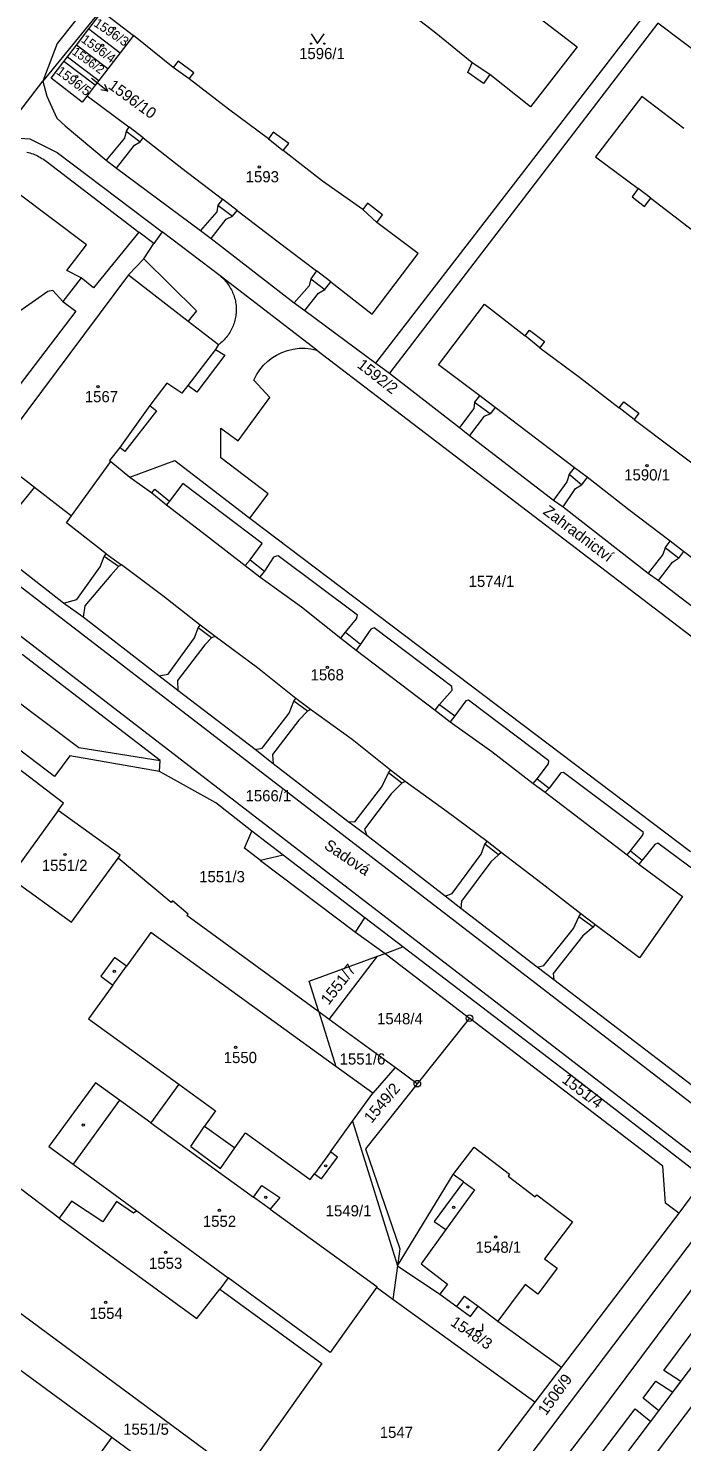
# Model space of a CAD drawing. Extents: x -784124 to -780570, y -980818 to -976926.
# Drawn here: x -782164.6 to -782065, y -978999.4 to -978784.2 of the extents above; entities that cross this region are included whole.
import ezdxf
from ezdxf.enums import TextEntityAlignment as Align

# ---------------------------------------------------------------- set-up
doc = ezdxf.new("R2010")
doc.units = 0
doc.header["$LTSCALE"] = 3.138375
doc.header["$MEASUREMENT"] = 0
doc.linetypes.add('0_051C', pattern=[0])
for name, color, linetype in [('1008', 1, 'CONTINUOUS'), ('1029', 1, 'CONTINUOUS'), ('105', 1, 'CONTINUOUS'), ('18', 1, 'CONTINUOUS'), ('21800', 1, 'CONTINUOUS'), ('21900', 1, 'CONTINUOUS'), ('21999', 1, 'CONTINUOUS'), ('23700', 1, 'CONTINUOUS'), ('314', 1, 'CONTINUOUS'), ('319', 1, 'CONTINUOUS'), ('402', 1, 'CONTINUOUS'), ('404', 1, 'CONTINUOUS')]:
    doc.layers.add(name, color=color, linetype=linetype)

# ---------------------------------------------------------------- blocks, each defined once
blk = doc.blocks.new('4_02$0')
at = {"layer": '404', "color": 255, "linetype": 'Continuous'}
blk.add_circle((-0.01, 0), 0.175, dxfattribs=at)
blk = doc.blocks.new('1029$1')
at = {"layer": '1029', "color": 6, "linetype": 'Continuous'}
for p, q in [((0, 3), (-0.5, 2)), ((0, 0), (0, 3)), ((0, 3), (0.5, 2))]:
    blk.add_line(p, q, dxfattribs=at)
blk = doc.blocks.new('3_19$9')
at = {"layer": '319', "color": 255, "linetype": 'Continuous'}
for p, q in [((-1, 0), (0, 0)), ((0, 0), (0, 1))]:
    blk.add_line(p, q, dxfattribs=at)
blk = doc.blocks.new('3_14$2')
at = {"layer": '314', "color": 255, "linetype": 'Continuous'}
blk.add_lwpolyline([(-1, 1.5), (0, 0), (1, 1.5)], dxfattribs=at)
for centre in [(-1, 0), (1, 0)]:
    blk.add_circle(centre, 0.1, dxfattribs=at)
blk = doc.blocks.new('1_05$19')
at = {"layer": '105', "color": 3, "linetype": 'Continuous'}
for radius in [0.5, 0.0303]:
    blk.add_circle((0, 0), radius, dxfattribs=at)

msp = doc.modelspace()

# ---------------------------------------------------------------- linework, layer by layer
at = {"layer": '1029', "color": 255, "linetype": 'Continuous'}
msp.add_line((-782155, -978791.74), (-782154.86, -978791.85), dxfattribs=at)
at = {"layer": '21800', "color": 255, "linetype": 'Continuous'}
for p, q in [((-782145.8, -978768.28), (-782160.26, -978786.5)), ((-782160.26, -978786.5), (-782162.4, -978792.2)), ((-782094.45, -978791.21), (-782097.15, -978789.4)), ((-782140.17, -978791.86), (-782142.58, -978790.12)), ((-782149.73, -978799.81), (-782150.02, -978800.89)), ((-782147.14, -978800.83), (-782149.36, -978799.12)), ((-782150.02, -978800.89), (-782152.78, -978804.21)), ((-782151.24, -978805.42), (-782148.49, -978801.92)), ((-782148.49, -978801.92), (-782147.62, -978801.44)), ((-782128.1, -978800.95), (-782125.9, -978802.74)), ((-782161.73, -978804.52), (-782147.82, -978815.14)), ((-782070, -978809.99), (-782071.9, -978808.51)), ((-782155.77, -978817.08), (-782166.23, -978809.25)), ((-782135.79, -978811.04), (-782135.98, -978812.09)), ((-782132.88, -978811.85), (-782135.1, -978810.16)), ((-782135.98, -978812.09), (-782138.43, -978814.89)), ((-782136.84, -978816.13), (-782134.53, -978813.19)), ((-782134.53, -978813.19), (-782133.6, -978812.72)), ((-782113.77, -978811.73), (-782111.62, -978813.68)), ((-782158.77, -978821), (-782155.77, -978817.08)), ((-782147.08, -978819.23), (-782145.56, -978816.86)), ((-782149.41, -978821.66), (-782147.08, -978819.23)), ((-782147.08, -978819.23), (-782139.08, -978827.1)), ((-782149.41, -978821.66), (-782169.91, -978849.13)), ((-782156.57, -978822.12), (-782158.77, -978821)), ((-782149.41, -978821.66), (-782140.32, -978828.69)), ((-782118.63, -978822.71), (-782120.83, -978821.04)), ((-782161.64, -978824.19), (-782182.84, -978838.94)), ((-782160.9, -978824.03), (-782161.64, -978824.19)), ((-782159.36, -978825.71), (-782160.9, -978824.03)), ((-782121.93, -978823.32), (-782124.2, -978825.88)), ((-782121.69, -978822.24), (-782121.93, -978823.32)), ((-782120.51, -978824.44), (-782119.53, -978823.87)), ((-782122.6, -978827.09), (-782120.51, -978824.44)), ((-782139.08, -978827.1), (-782140.32, -978828.69)), ((-782140.32, -978828.69), (-782135.69, -978832.26)), ((-782135.69, -978832.26), (-782136.15, -978833)), ((-782086.86, -978832.76), (-782089.07, -978830.92)), ((-782136.15, -978833), (-782140.38, -978838.46)), ((-782134.77, -978833.84), (-782139.02, -978839.51)), ((-782136.15, -978833), (-782134.77, -978833.84)), ((-782111.81, -978835.06), (-782109.73, -978836.59)), ((-782143.57, -978838.14), (-782146.15, -978841.5)), ((-782141.27, -978839.64), (-782143.57, -978838.14)), ((-782140.38, -978838.46), (-782141.27, -978839.64)), ((-782139.02, -978839.51), (-782140.38, -978838.46)), ((-782146.15, -978841.5), (-782150.73, -978847.9)), ((-782146.15, -978841.5), (-782145.14, -978842.32)), ((-782096.78, -978841.05), (-782096.88, -978841.98)), ((-782093.66, -978841.81), (-782095.99, -978840.02)), ((-782145.14, -978842.32), (-782149.93, -978848.52)), ((-782096.88, -978841.98), (-782099.07, -978844.87)), ((-782095.35, -978843.13), (-782097.57, -978846.06)), ((-782095.35, -978843.13), (-782094.4, -978842.8)), ((-782072.54, -978843.62), (-782074.81, -978841.87)), ((-782150.73, -978847.9), (-782152.26, -978849.89)), ((-782149.93, -978848.52), (-782150.73, -978847.9)), ((-782152.26, -978849.89), (-782152.09, -978850.03)), ((-782082.4, -978852.02), (-782082.75, -978853.12)), ((-782079.65, -978852.4), (-782081.61, -978850.98)), ((-782141.14, -978853.37), (-782143.14, -978856.08)), ((-782129.07, -978862.48), (-782141.14, -978853.37)), ((-782082.75, -978853.12), (-782084.77, -978855.9)), ((-782083.34, -978856.92), (-782081.44, -978854.14)), ((-782081.44, -978854.14), (-782080.55, -978853.59)), ((-782145.83, -978854.8), (-782143.61, -978856.62)), ((-782130.93, -978858.67), (-782063.98, -978909.32)), ((-782130.88, -978864.99), (-782129.07, -978862.48)), ((-782065.01, -978863.69), (-782067.03, -978862.15)), ((-782061.43, -978949.45), (-782172.17, -978864.2)), ((-782153.68, -978866.04), (-782153.07, -978864.45)), ((-782152.78, -978864.05), (-782150.45, -978865.74)), ((-782127.34, -978864.55), (-782128.72, -978866.7)), ((-782126.91, -978864.43), (-782127.34, -978864.55)), ((-782126.65, -978864.37), (-782126.91, -978864.43)), ((-782114.58, -978873.4), (-782126.65, -978864.37)), ((-782068.15, -978864.19), (-782070.4, -978866.99)), ((-782067.82, -978863.18), (-782068.15, -978864.19)), ((-782066.68, -978865.31), (-782065.79, -978864.73)), ((-782157.26, -978871.02), (-782153.68, -978866.04)), ((-782152.1, -978867.31), (-782156.03, -978871.99)), ((-782150.93, -978866), (-782152.1, -978867.31)), ((-782131.66, -978865.82), (-782129.41, -978867.58)), ((-782068.82, -978868.13), (-782066.68, -978865.31)), ((-782176.05, -978868.7), (-782060.72, -978957.48)), ((-782159.27, -978871.56), (-782157.26, -978871.02)), ((-782156.03, -978871.99), (-782156.29, -978873.68)), ((-782114.71, -978873.94), (-782114.58, -978873.4)), ((-782139.36, -978876.83), (-782138.8, -978875.31)), ((-782136.23, -978876.66), (-782138.49, -978874.91)), ((-782116.41, -978875.99), (-782114.71, -978873.94)), ((-782112.56, -978875.53), (-782114.14, -978877.8)), ((-782112.07, -978875.33), (-782112.56, -978875.53)), ((-782100.25, -978884.24), (-782112.07, -978875.33)), ((-782143.34, -978882.38), (-782139.36, -978876.83)), ((-782137.81, -978877.89), (-782141.97, -978883.31)), ((-782136.79, -978876.85), (-782137.81, -978877.89)), ((-782117.11, -978876.87), (-782114.78, -978878.71)), ((-782144.76, -978882.62), (-782143.34, -978882.38)), ((-782141.97, -978883.31), (-782141.87, -978884.87)), ((-782100.21, -978884.8), (-782100.25, -978884.24)), ((-782166.99, -978885.98), (-782156.97, -978893.5)), ((-782124.98, -978888.27), (-782124.24, -978886.46)), ((-782121.72, -978887.73), (-782123.94, -978886.06)), ((-782102.11, -978886.97), (-782100.21, -978884.8)), ((-782098.13, -978886.41), (-782099.81, -978888.72)), ((-782097.7, -978886.34), (-782098.13, -978886.41)), ((-782085.51, -978895.52), (-782097.7, -978886.34)), ((-782129.08, -978893.59), (-782124.98, -978888.27)), ((-782122.17, -978888.01), (-782123.5, -978889.34)), ((-782102.79, -978887.86), (-782100.49, -978889.61)), ((-782160.66, -978897.91), (-782170.65, -978890.31)), ((-782123.5, -978889.34), (-782127.48, -978894.6)), ((-782158.3, -978894.8), (-782160.66, -978897.91)), ((-782144.68, -978897.16), (-782158.3, -978894.8)), ((-782156.97, -978893.5), (-782144.59, -978895.51)), ((-782130.16, -978893.83), (-782129.08, -978893.59)), ((-782127.48, -978894.6), (-782127.39, -978895.98)), ((-782110.88, -978899.51), (-782109.87, -978897.37)), ((-782107.33, -978898.68), (-782109.57, -978896.97)), ((-782087.26, -978898.28), (-782085.55, -978896.01)), ((-782085.55, -978896.01), (-782085.51, -978895.52)), ((-782083.68, -978897.36), (-782085.42, -978899.71)), ((-782083.26, -978897.3), (-782083.68, -978897.36)), ((-782071.1, -978906.45), (-782083.26, -978897.3)), ((-782114.97, -978904.8), (-782110.88, -978899.51)), ((-782107.84, -978898.92), (-782109.44, -978900.58)), ((-782087.9, -978899), (-782086.06, -978900.3)), ((-782109.44, -978900.58), (-782113.53, -978905.92)), ((-782116.07, -978904.79), (-782114.97, -978904.8)), ((-782113.53, -978905.92), (-782113.17, -978906.89)), ((-782131.78, -978908.83), (-782130.64, -978906.25)), ((-782092.73, -978909.5), (-782094.89, -978907.83)), ((-782073.1, -978909.21), (-782071.26, -978906.88)), ((-782071.26, -978906.88), (-782071.1, -978906.45)), ((-782068.91, -978908.06), (-782069.39, -978908.24)), ((-782063.03, -978912.41), (-782068.91, -978908.06)), ((-782129.31, -978910.7), (-782131.78, -978908.83)), ((-782125.88, -978909.9), (-782129.31, -978910.7)), ((-782100.18, -978915.72), (-782095.79, -978909.74)), ((-782095.79, -978909.74), (-782095.2, -978908.23)), ((-782093.14, -978909.81), (-782094.32, -978910.91)), ((-782073.59, -978909.81), (-782071.82, -978911.24)), ((-782069.39, -978908.24), (-782071.33, -978910.64)), ((-782129.31, -978910.7), (-782114.89, -978921.61)), ((-782094.32, -978910.91), (-782098.79, -978916.9)), ((-782101.28, -978916.1), (-782100.18, -978915.72)), ((-782098.79, -978916.9), (-782098.89, -978918.01)), ((-782078.5, -978920.41), (-782080.62, -978918.82)), ((-782114.89, -978921.61), (-782113.46, -978919.41)), ((-782086.28, -978926.67), (-782081.76, -978921.01)), ((-782081.76, -978921.01), (-782080.93, -978919.24)), ((-782078.78, -978920.85), (-782080.32, -978922.13)), ((-782114.89, -978921.61), (-782110.38, -978924.82)), ((-782080.32, -978922.13), (-782084.84, -978927.9)), ((-782151.78, -978929.64), (-782149.68, -978926.75)), ((-782087.29, -978926.9), (-782086.28, -978926.67)), ((-782084.84, -978927.9), (-782084.72, -978928.82)), ((-782150.75, -978947.12), (-782157.79, -978956.84)), ((-782139.93, -978954.2), (-782137.85, -978951.09)), ((-782139.93, -978954.2), (-782135.39, -978957.5)), ((-782135.39, -978957.5), (-782133.24, -978954.36)), ((-782118.71, -978954.99), (-782121.13, -978958.31)), ((-782100.04, -978958.44), (-782096.86, -978954.26)), ((-782096.86, -978954.26), (-782091.45, -978958.39)), ((-782108.51, -978972.33), (-782100.04, -978958.44)), ((-782098.48, -978959.56), (-782102.92, -978965.59)), ((-782098.48, -978959.56), (-782100.04, -978958.44)), ((-782098.48, -978959.56), (-782096.81, -978960.76)), ((-782091.45, -978958.39), (-782091.7, -978958.71)), ((-782091.7, -978958.71), (-782087.56, -978961.85)), ((-782127.88, -978963.7), (-782130.4, -978961.87)), ((-782096.81, -978960.76), (-782101.16, -978966.8)), ((-782087.56, -978961.85), (-782087.32, -978961.52)), ((-782087.32, -978961.52), (-782081.92, -978965.62)), ((-782102.92, -978965.59), (-782101.16, -978966.8)), ((-782081.92, -978965.62), (-782086.16, -978971.27)), ((-782101.16, -978966.8), (-782104.91, -978972.02)), ((-782104.91, -978972.02), (-782100.88, -978975.09)), ((-782084.25, -978972.7), (-782087.18, -978976.61)), ((-782086.16, -978971.27), (-782084.25, -978972.7)), ((-782100.88, -978975.09), (-782102.05, -978976.63)), ((-782099.47, -978978.52), (-782098.33, -978976.96)), ((-782098.33, -978976.96), (-782096.25, -978978.48)), ((-782089.09, -978975.18), (-782093.27, -978980.75)), ((-782087.18, -978976.61), (-782089.09, -978975.18))]:
    msp.add_line(p, q, dxfattribs=at)
for points in [[(-782164.864, -978802.976), (-782164.62, -978803.039), (-782164.379, -978803.11), (-782164.14, -978803.188), (-782163.903, -978803.274), (-782163.669, -978803.367), (-782163.439, -978803.467), (-782163.211, -978803.575), (-782162.987, -978803.689), (-782162.767, -978803.811), (-782162.551, -978803.94), (-782162.339, -978804.075), (-782162.131, -978804.217), (-782161.928, -978804.365), (-782161.73, -978804.52)], [(-782135.47, -978821.81), (-782135.296, -978821.956), (-782135.127, -978822.108), (-782134.963, -978822.266), (-782134.805, -978822.429), (-782134.652, -978822.598), (-782134.505, -978822.771), (-782134.365, -978822.95), (-782134.23, -978823.134), (-782134.102, -978823.322), (-782133.981, -978823.514), (-782133.866, -978823.71), (-782133.758, -978823.91), (-782133.657, -978824.114), (-782133.563, -978824.321), (-782133.476, -978824.531), (-782133.397, -978824.744), (-782133.324, -978824.96), (-782133.26, -978825.178), (-782133.203, -978825.398), (-782133.153, -978825.62), (-782133.111, -978825.843), (-782133.077, -978826.068), (-782133.051, -978826.294), (-782133.032, -978826.521), (-782133.021, -978826.748), (-782133.018, -978826.975), (-782133.023, -978827.203), (-782133.035, -978827.43), (-782133.056, -978827.656), (-782133.084, -978827.882), (-782133.12, -978828.106), (-782133.163, -978828.329), (-782133.215, -978828.551), (-782133.274, -978828.771), (-782133.34, -978828.988), (-782133.414, -978829.203), (-782133.495, -978829.416), (-782133.583, -978829.625), (-782133.679, -978829.832), (-782133.782, -978830.034), (-782133.891, -978830.234), (-782134.007, -978830.429), (-782134.13, -978830.62), (-782134.26, -978830.807), (-782134.396, -978830.99), (-782134.538, -978831.167), (-782134.686, -978831.34), (-782134.84, -978831.507), (-782134.999, -978831.669), (-782135.164, -978831.826), (-782135.334, -978831.977), (-782135.51, -978832.121), (-782135.69, -978832.26)]]:
    msp.add_lwpolyline(points, dxfattribs=at)
at = {"layer": '21900', "color": 3, "linetype": 'Continuous'}
for p, q in [((-782144.06, -978769.71), (-782162.4, -978792.2)), ((-782157.29, -978786.71), (-782155.42, -978784.27)), ((-782155.42, -978784.27), (-782150.68, -978787.9)), ((-782148.65, -978785.25), (-782150.68, -978787.9)), ((-782158.65, -978788.49), (-782157.29, -978786.71)), ((-782152.56, -978790.34), (-782157.29, -978786.71)), ((-782159.2, -978789.2), (-782158.65, -978788.49)), ((-782154.46, -978792.83), (-782159.2, -978789.2)), ((-782158.65, -978788.49), (-782153.92, -978792.12)), ((-782152.56, -978790.34), (-782153.92, -978792.12)), ((-782168.89, -978800.69), (-782162.4, -978792.2)), ((-782154.46, -978792.83), (-782155.67, -978794.41)), ((-782153.92, -978792.12), (-782154.46, -978792.83)), ((-782120.78, -978833.08), (-782054.78, -978883.52)), ((-782163.69, -978853.94), (-782158.04, -978858.31)), ((-782118.9, -978934.85), (-782111.55, -978925.25)), ((-782111.55, -978925.25), (-782110.38, -978924.82)), ((-782110.38, -978924.82), (-782107.67, -978923.83)), ((-782110.38, -978924.82), (-782097.56, -978934.65)), ((-782118.9, -978934.85), (-782120.47, -978933.71)), ((-782108.84, -978942.19), (-782118.9, -978934.85)), ((-782097.56, -978934.65), (-782105.49, -978944.63)), ((-782112.27, -978946.09), (-782117.89, -978942.01)), ((-782108.84, -978942.19), (-782112.27, -978946.09)), ((-782105.49, -978944.63), (-782108.84, -978942.19)), ((-782115.33, -978950.31), (-782112.27, -978946.09)), ((-782062.61, -978960.04), (-782065.75, -978964.33)), ((-782148.14, -978963.96), (-782134.23, -978974.15)), ((-782132.22, -979004.39), (-782184.53, -978965.78)), ((-782065.75, -978964.33), (-782083.59, -978987.74)), ((-782108.51, -978972.33), (-782109.2, -978977.42)), ((-782134.23, -978974.15), (-782135.5, -978975.87)), ((-782109.2, -978977.42), (-782111.7, -978975.61)), ((-782087.61, -978993.07), (-782109.2, -978977.42)), ((-782174.24, -978981.98), (-782151.91, -978998.39)), ((-782083.59, -978987.74), (-782087.61, -978993.07)), ((-782087.61, -978993.07), (-782109.47, -979021.88)), ((-782063.51, -978993.3), (-782070.13, -979002.09)), ((-782151.91, -978998.39), (-782157.85, -979006.47))]:
    msp.add_line(p, q, dxfattribs=at)
for points in [[(-782086.85, -978780.92), (-782087.69, -978782.03), (-782081.21, -978786.97), (-782088.28, -978796.08), (-782094.45, -978791.21), (-782095.43, -978792.56), (-782097.79, -978790.86), (-782097.15, -978789.4), (-782102.66, -978784.9), (-782108.7, -978780.24), (-782109.62, -978781.34), (-782111.84, -978779.56), (-782110.91, -978778.39), (-782116.98, -978773.92), (-782123.04, -978769.28), (-782123.93, -978770.48), (-782126.2, -978768.8), (-782125.33, -978767.59), (-782131.57, -978762.95)], [(-782111.81, -978835.06), (-782070.93, -978782.15), (-782081.67, -978774.03)], [(-782155.42, -978784.27), (-782153.39, -978781.62), (-782148.65, -978785.25)], [(-782058.45, -978791.28), (-782068.93, -978783.37), (-782109.73, -978836.59)], [(-782155.67, -978794.41), (-782149.36, -978799.12), (-782149.73, -978799.81), (-782147.62, -978801.44), (-782147.14, -978800.83), (-782141.31, -978805.41), (-782135.1, -978810.16), (-782135.79, -978811.04), (-782133.6, -978812.72), (-782132.88, -978811.85), (-782126.83, -978816.49), (-782120.83, -978821.04), (-782121.69, -978822.24), (-782119.53, -978823.87), (-782118.63, -978822.71), (-782112.36, -978827.64), (-782105.35, -978818.38), (-782111.62, -978813.68), (-782110.78, -978812.5), (-782113.04, -978810.77), (-782113.77, -978811.73), (-782119.88, -978807.4), (-782125.9, -978802.74), (-782125.02, -978801.68), (-782127.41, -978799.97), (-782128.1, -978800.95), (-782134.2, -978796.47), (-782140.17, -978791.86), (-782139.48, -978790.96), (-782141.86, -978789.16), (-782142.58, -978790.12), (-782148.65, -978785.25)], [(-782155.67, -978794.41), (-782156.42, -978795.38), (-782161.15, -978791.75), (-782159.2, -978789.2)], [(-782150.68, -978787.9), (-782152.16, -978789.88), (-782152.56, -978790.34)], [(-782162.4, -978792.2), (-782161.82, -978794.46), (-782160.27, -978797.83), (-782159.04, -978798.97), (-782152.78, -978804.21), (-782151.24, -978805.42), (-782138.43, -978814.89), (-782136.84, -978816.13), (-782124.2, -978825.88), (-782122.6, -978827.09), (-782111.81, -978835.06)], [(-782064.98, -978799.42), (-782071.38, -978794.53), (-782078.41, -978803.73), (-782071.9, -978808.51), (-782072.85, -978809.81), (-782070.97, -978811.26), (-782070, -978809.99), (-782063.68, -978814.85)], [(-782168.89, -978800.69), (-782164.4, -978800.95), (-782160.22, -978803.03), (-782144.28, -978815.09)], [(-782144.28, -978815.09), (-782145.56, -978816.86), (-782147.82, -978815.14), (-782154.73, -978823.6), (-782156.57, -978822.12), (-782159.36, -978825.71), (-782157.41, -978827.16), (-782173.74, -978848.49), (-782171.08, -978850.6), (-782169.91, -978849.13), (-782163.69, -978853.94)], [(-782120.78, -978833.08), (-782135.47, -978821.81), (-782144.28, -978815.09)], [(-782073.31, -978857.37), (-782079.65, -978852.4), (-782080.55, -978853.59), (-782082.4, -978852.02), (-782081.61, -978850.98), (-782093.66, -978841.81), (-782094.4, -978842.8), (-782096.78, -978841.05), (-782095.99, -978840.02), (-782102.27, -978835.33), (-782095.26, -978826.12), (-782089.07, -978830.92), (-782088.41, -978830.07), (-782086.13, -978831.8), (-782086.86, -978832.76), (-782080.83, -978837.23), (-782074.81, -978841.87), (-782074.1, -978840.94), (-782071.82, -978842.66), (-782072.54, -978843.62), (-782066.39, -978848.28), (-782060.28, -978852.87)], [(-782130.35, -978837.66), (-782129.941, -978836.856), (-782129.445, -978836.101), (-782128.868, -978835.407), (-782128.219, -978834.78), (-782127.504, -978834.229), (-782126.896, -978833.851), (-782126.086, -978833.452), (-782125.237, -978833.145), (-782124.36, -978832.934), (-782123.464, -978832.821), (-782122.562, -978832.808), (-782121.663, -978832.895), (-782120.78, -978833.08)], [(-782109.73, -978836.59), (-782099.07, -978844.87), (-782097.57, -978846.06), (-782084.77, -978855.9), (-782083.34, -978856.92), (-782070.4, -978866.99), (-782068.82, -978868.13), (-782056.11, -978877.86), (-782054.6, -978879), (-782050.4, -978881.95)], [(-782149.2, -978852.39), (-782142.37, -978849.9), (-782130.93, -978858.67), (-782128.17, -978854.92), (-782135.35, -978849.49), (-782135.36, -978844.95), (-782132.73, -978846.91), (-782127.9, -978840.32), (-782130.35, -978837.66)], [(-782158.04, -978858.31), (-782152.09, -978850.03), (-782149.2, -978852.39)], [(-782149.2, -978852.39), (-782145.83, -978854.8), (-782145.39, -978854.26), (-782143.14, -978856.08), (-782143.61, -978856.62), (-782137.56, -978861.26), (-782131.66, -978865.82), (-782130.88, -978864.99), (-782128.72, -978866.7), (-782129.41, -978867.58), (-782123.11, -978872.15), (-782117.11, -978876.87), (-782116.41, -978875.99), (-782114.14, -978877.8), (-782114.78, -978878.71), (-782102.79, -978887.86), (-782102.11, -978886.97), (-782099.81, -978888.72), (-782100.49, -978889.61), (-782094.17, -978894.11), (-782087.9, -978899), (-782087.26, -978898.28), (-782085.42, -978899.71), (-782086.06, -978900.3), (-782073.59, -978909.81), (-782073.1, -978909.21), (-782071.33, -978910.64), (-782071.82, -978911.24), (-782065.2, -978916.17), (-782071.73, -978925.47), (-782078.5, -978920.41), (-782078.78, -978920.85), (-782080.93, -978919.24), (-782080.62, -978918.82), (-782086.53, -978914.24), (-782092.73, -978909.5), (-782093.14, -978909.81), (-782095.2, -978908.23), (-782094.89, -978907.83), (-782100.96, -978903.28), (-782107.33, -978898.68), (-782107.84, -978898.92), (-782109.87, -978897.37), (-782109.57, -978896.97), (-782115.4, -978892.31), (-782121.72, -978887.73), (-782122.17, -978888.01), (-782124.24, -978886.46), (-782123.94, -978886.06), (-782129.8, -978881.38), (-782136.23, -978876.66), (-782136.79, -978876.85), (-782138.8, -978875.31), (-782138.49, -978874.91), (-782144.19, -978870.46), (-782150.45, -978865.74), (-782150.93, -978866), (-782153.07, -978864.45), (-782152.78, -978864.05), (-782158.8, -978859.37), (-782158.04, -978858.31)], [(-782052.68, -978873.08), (-782065.01, -978863.69), (-782065.79, -978864.73), (-782067.82, -978863.18), (-782067.03, -978862.15), (-782073.31, -978857.37)], [(-782053.47, -978947.57), (-782055.75, -978948.55), (-782058.23, -978948.34), (-782060.2, -978947.6), (-782084.72, -978928.82), (-782087.29, -978926.9), (-782098.89, -978918.01), (-782101.28, -978916.1), (-782113.17, -978906.89), (-782116.07, -978904.79), (-782127.39, -978895.98), (-782130.16, -978893.83), (-782141.87, -978884.87), (-782144.76, -978882.62), (-782156.29, -978873.68), (-782159.27, -978871.56), (-782170.78, -978862.58)], [(-782107.67, -978923.83), (-782113.46, -978919.41), (-782125.88, -978909.9), (-782130.64, -978906.25), (-782136.14, -978901.93), (-782144.68, -978897.16), (-782144.59, -978895.51), (-782165.56, -978879.35)], [(-782160.08, -978903.07), (-782159.28, -978901.96), (-782174.15, -978890.61)], [(-782160.08, -978903.07), (-782167.45, -978913.26), (-782158.05, -978920.06), (-782150.96, -978910.33)], [(-782150.96, -978910.33), (-782150.64, -978909.89), (-782160.08, -978903.07)], [(-782120.47, -978933.71), (-782140.53, -978919.06), (-782140.34, -978918.83), (-782142.7, -978916.85), (-782142.89, -978917.08), (-782150.96, -978910.33)], [(-782117.89, -978942.01), (-782145.99, -978921.65), (-782149.68, -978926.75), (-782151.5, -978925.43), (-782153.62, -978928.3), (-782151.78, -978929.64), (-782155.49, -978934.76), (-782141.76, -978944.71)], [(-782062.61, -978960.04), (-782062.87, -978958.22), (-782082.81, -978942.82), (-782107.67, -978923.83)], [(-782065.75, -978964.33), (-782067.74, -978962.81), (-782068.14, -978957.19), (-782097.56, -978934.65)], [(-782146, -978950.56), (-782150.75, -978947.12), (-782154.39, -978944.48), (-782161.52, -978954.17), (-782157.79, -978956.84), (-782148.14, -978963.96)], [(-782141.76, -978944.71), (-782136.17, -978948.77), (-782137.85, -978951.09), (-782133.24, -978954.36), (-782131.59, -978952.08), (-782121.77, -978959.2), (-782121.13, -978958.31), (-782120.07, -978959.07), (-782117.62, -978955.78), (-782118.71, -978954.99), (-782115.33, -978950.31)], [(-782105.49, -978944.63), (-782113.37, -978954.55), (-782108.16, -978969.72), (-782108.51, -978972.33)], [(-782146, -978950.56), (-782130.4, -978961.87), (-782129.11, -978960.09), (-782126.39, -978961.92), (-782127.88, -978963.7), (-782111.62, -978975.49), (-782111.7, -978975.61)], [(-782159.95, -978965.05), (-782172.79, -978955.34), (-782175.51, -978953.53), (-782184.53, -978965.78)], [(-782109.47, -979021.88), (-782107.52, -979023.02), (-782106, -979023.41), (-782104.48, -979022.55), (-782059.58, -978963.14), (-782058.79, -978959.66)], [(-782148.14, -978963.96), (-782148.61, -978964.31), (-782151.24, -978962.55), (-782153.3, -978965.65), (-782158.07, -978962.48), (-782159.95, -978965.05)], [(-782159.95, -978965.05), (-782139, -978980.35), (-782135.5, -978975.87)], [(-782138.38, -979086.67), (-782126.52, -979071.06), (-782110.36, -979049.61), (-782087.82, -979019.63), (-782050.52, -978970.17)], [(-782108.51, -978972.33), (-782102.05, -978976.63), (-782099.47, -978978.52), (-782097.39, -978980.04), (-782096.25, -978978.48), (-782093.27, -978980.75), (-782083.59, -978987.74)], [(-782111.7, -978975.61), (-782118.74, -978985.49), (-782134.23, -978974.15)], [(-782135.5, -978975.87), (-782120, -978987.18), (-782132.22, -979004.39)], [(-782151.91, -978998.39), (-782140.16, -979007.03), (-782124.63, -979018.48)]]:
    msp.add_lwpolyline(points, dxfattribs=at)
at = {"layer": '21999', "color": 3, "linetype": 'Continuous'}
for p, q in [((-782163.69, -978853.94), (-782170.78, -978862.58)), ((-782120.47, -978933.71), (-782117.89, -978942.01)), ((-782141.76, -978944.71), (-782146, -978950.56)), ((-782115.33, -978950.31), (-782108.51, -978972.33))]:
    msp.add_line(p, q, dxfattribs=at)
msp.add_lwpolyline([(-782120.47, -978933.71), (-782121.91, -978929.04), (-782111.55, -978925.25)], dxfattribs=at)
at = {"layer": '23700', "color": 255, "linetype": '0_051C'}
for points in [[(-782052.04, -978960.18), (-782078.72, -978995.87), (-782104.31, -979029.2)], [(-782081.82, -979006.47), (-782075.54, -978998.29), (-782072.37, -978994.05), (-782069.98, -978995.97), (-782068.77, -978994.38), (-782071.17, -978992.45), (-782069.22, -978989.84), (-782066.62, -978991.52), (-782065.41, -978989.92), (-782068.02, -978988.23), (-782061.62, -978979.67)]]:
    msp.add_lwpolyline(points, dxfattribs=at)

# ---------------------------------------------------------------- block references
at = {"layer": '1029', "color": 0, "linetype": 'ByBlock', "rotation": 231}
msp.add_blockref('1029$1', (-782154.86, -978791.85), dxfattribs=at)
at = {"layer": '105', "color": 0, "linetype": 'ByBlock'}
for p in [(-782097.56, -978934.65), (-782105.49, -978944.63)]:
    msp.add_blockref('1_05$19', p, dxfattribs=at)
at = {"layer": '314', "color": 0, "linetype": 'ByBlock'}
msp.add_blockref('3_14$2', (-782120.64, -978786.5), dxfattribs=at)
at = {"layer": '319', "color": 0, "linetype": 'ByBlock'}
msp.add_blockref('3_19$9', (-782095.55, -978982.15), dxfattribs=at)
at = {"layer": '402', "color": 0, "linetype": 'ByBlock'}
for p in [(-782151.55, -978927.55), (-782156.26, -978950.92), (-782119.41, -978957.12), (-782128.51, -978961.92), (-782099.97, -978963.44), (-782097.8, -978978.58)]:
    msp.add_blockref('4_02$0', p, dxfattribs=at)
at = {"layer": '404', "color": 0, "linetype": 'ByBlock'}
for p in [(-782151.54, -978784.15), (-782153.32, -978786.75), (-782157.27, -978791.52), (-782129.5, -978805.24), (-782154.04, -978838.66), (-782070.54, -978850.68), (-782119.15, -978881.33), (-782159.06, -978909.78), (-782133.1, -978939.12), (-782135.56, -978963.88), (-782093.59, -978967.94), (-782143.74, -978970.26), (-782152.85, -978977.87)]:
    msp.add_blockref('4_02$0', p, dxfattribs=at)

# ---------------------------------------------------------------- texts
at = {"layer": '1008', "color": 255, "linetype": 'Continuous'}
msp.add_text('Zahradnictví', height=1.7, rotation=323, dxfattribs=at).set_placement((-782081, -978860.98), align=Align.MIDDLE_CENTER)
msp.add_text('Sadová', height=1.7, rotation=326, dxfattribs=at).set_placement((-782120.07, -978909.19), align=Align.BOTTOM_LEFT)
at = {"layer": '18', "color": 255, "linetype": 'Continuous'}
for s, height, rotation, p in [('1596/3', 1.427, 326, (-782152.62, -978785.71)), ('1596/4', 1.415, 324, (-782154.61, -978788.18)), ('1596/2', 1.333, 324, (-782156.12, -978789.91)), ('1596/5', 1.452, 323, (-782158.39, -978793.11)), ('1596/10', 1.7, 324, (-782149.58, -978796.03)), ('1548/3', 1.7, 326, (-782097.99, -978983.63))]:
    msp.add_text(s, height=height, rotation=rotation, dxfattribs=at).set_placement(p, align=Align.BOTTOM_CENTER)
for s, p in [('1596/1', (-782123.46, -978789.36)), ('1593', (-782131.58, -978808.09)), ('1567', (-782156.04, -978841.53)), ('1574/1', (-782097.69, -978869.61)), ('1568', (-782121.71, -978883.82)), ('1566/1', (-782131.6, -978902.21)), ('1551/2', (-782162.58, -978912.8)), ('1551/3', (-782138.65, -978914.51)), ('1550', (-782134.92, -978942.01)), ('1551/6', (-782117.3, -978942.23)), ('1549/1', (-782119.42, -978965.31)), ('1552', (-782138.09, -978966.91)), ('1548/1', (-782096.65, -978970.85)), ('1553', (-782146.28, -978973.29)), ('1554', (-782155.32, -978980.9)), ('1551/5', (-782150.21, -978998.52)), ('1547', (-782111.2, -978999))]:
    msp.add_text(s, height=1.7, dxfattribs=at).set_placement(p, align=Align.BOTTOM_LEFT)
for s, rotation, p in [('1592/2', 322, (-782115.08, -978836.01)), ('1551/7', 52, (-782118.57, -978933.09)), ('1549/2', 50, (-782112.06, -978951.08)), ('1551/4', 323, (-782083.94, -978944.72)), ('1506/9', 54, (-782085.52, -978995.49))]:
    msp.add_text(s, height=1.7, rotation=rotation, dxfattribs=at).set_placement(p, align=Align.BOTTOM_LEFT)
for s, p in [('1590/1', (-782070.56, -978853.42)), ('1548/4', (-782108.13, -978936.11))]:
    msp.add_text(s, height=1.7, dxfattribs=at).set_placement(p, align=Align.BOTTOM_CENTER)

doc.saveas('drawing.dxf')
